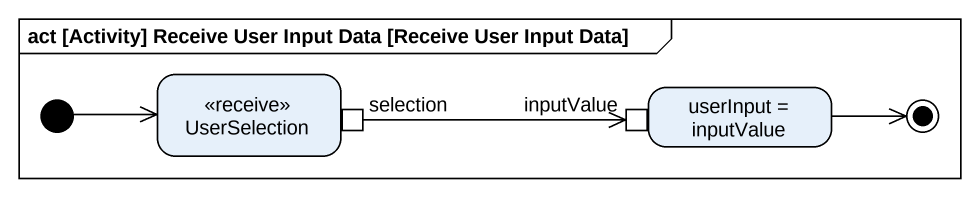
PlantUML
@startuml
mainframe act [Activity] Receive User Input Data [Receive User Input Data]
hide empty description
state UserSelection <<receive>> {
  state selection <<outputPin>>
}
state "userInput = inputValue" as userInput_inputValue {
  state inputValue <<inputPin>>
}
[*] -right-> UserSelection
selection -right-> inputValue
userInput_inputValue -right-> [*]
@enduml
